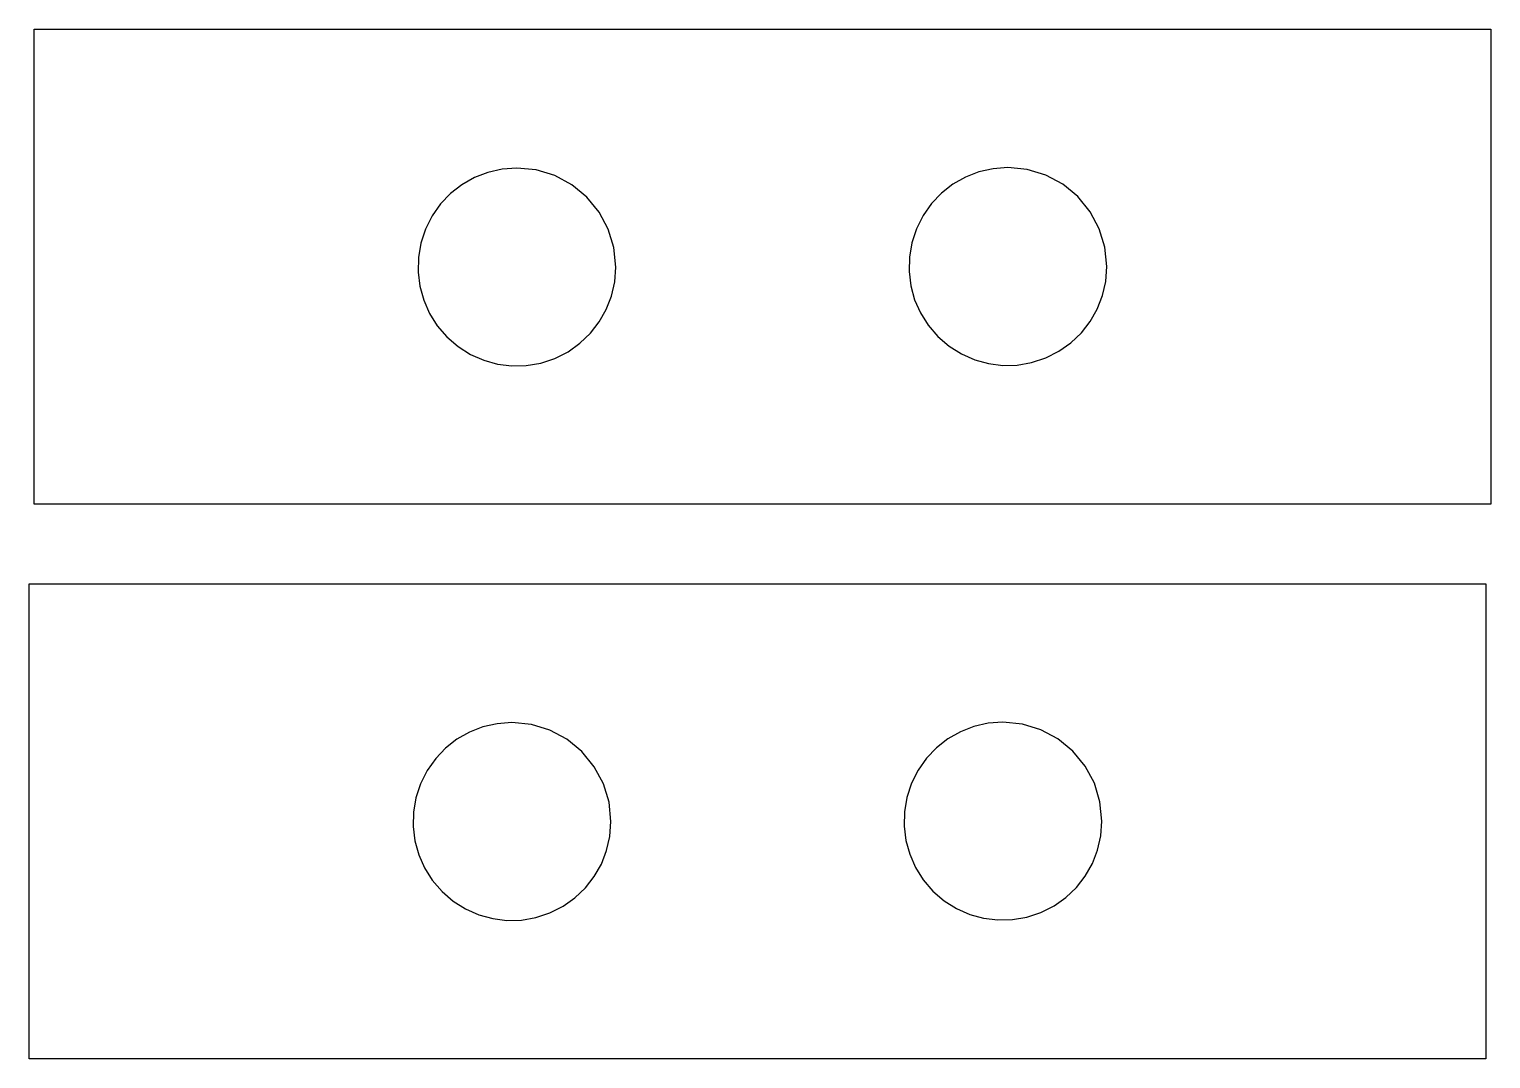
# Model space of a CAD drawing. Extents: x 52 to 237, y 48 to 178.
import ezdxf

# ---------------------------------------------------------------- set-up
doc = ezdxf.new("R2010")
doc.units = 0

msp = doc.modelspace()

# ---------------------------------------------------------------- linework, layer by layer
at = {"layer": 'Camada 1'}
for p, q in [((52.9406, 118.247), (52.9406, 178.247)), ((52.9406, 178.247), (236.9406, 178.247)), ((236.9406, 178.247), (236.9406, 118.247)), ((113.9209, 160.7111), (112.05247, 160.571115)), ((116.370917, 160.468697), (113.9209, 160.7111)), ((113.9209, 160.7111), (113.9209, 160.7111)), ((174.07417, 160.625715), (172.277317, 160.216853)), ((175.9426, 160.7657), (174.07417, 160.625715)), ((178.392617, 160.523297), (175.9426, 160.7657)), ((175.9426, 160.7657), (175.9426, 160.7657)), ((108.555249, 159.501158), (106.976272, 158.60447)), ((110.255617, 160.162253), (108.555249, 159.501158)), ((112.05247, 160.571115), (110.255617, 160.162253)), ((118.704443, 159.759594), (116.370917, 160.468697)), ((120.855906, 158.610953), (118.704443, 159.759594)), ((170.576949, 159.555758), (168.997972, 158.65907)), ((172.277317, 160.216853), (170.576949, 159.555758)), ((180.726143, 159.814194), (178.392617, 160.523297)), ((182.877606, 158.665553), (180.726143, 159.814194)), ((105.543593, 157.488833), (104.282117, 156.170888)), ((106.976272, 158.60447), (105.543593, 157.488833)), ((122.759735, 157.049935), (120.855906, 158.610953)), ((124.320753, 155.146106), (122.759735, 157.049935)), ((167.565293, 157.543433), (166.303817, 156.225488)), ((168.997972, 158.65907), (167.565293, 157.543433)), ((184.781435, 157.104535), (182.877606, 158.665553)), ((186.342453, 155.200706), (184.781435, 157.104535)), ((104.282117, 156.170888), (103.216753, 154.667277)), ((125.469394, 152.994643), (124.320753, 155.146106)), ((166.303817, 156.225488), (165.238453, 154.721877)), ((187.491094, 153.049243), (186.342453, 155.200706)), ((103.216753, 154.667277), (102.372406, 152.994643)), ((165.238453, 154.721877), (164.394106, 153.049243)), ((102.372406, 152.994643), (101.786718, 151.214868)), ((126.178497, 150.661117), (125.469394, 152.994643)), ((164.394106, 153.049243), (163.808418, 151.269468)), ((188.200197, 150.715717), (187.491094, 153.049243)), ((101.786718, 151.214868), (101.476831, 149.398329)), ((126.4209, 148.2111), (126.178497, 150.661117)), ((163.808418, 151.269468), (163.498531, 149.452929)), ((188.4426, 148.2657), (188.200197, 150.715717)), ((101.476831, 149.398329), (101.436901, 147.574403)), ((126.280915, 146.34267), (126.4209, 148.2111)), ((163.498531, 149.452929), (163.458601, 147.629003)), ((188.302615, 146.39727), (188.4426, 148.2657)), ((101.436901, 147.574403), (101.661084, 145.772471)), ((125.872053, 144.545817), (126.280915, 146.34267)), ((163.458601, 147.629003), (163.682784, 145.827071)), ((187.893753, 144.600417), (188.302615, 146.39727)), ((101.661084, 145.772471), (102.143536, 144.021912)), ((102.143536, 144.021912), (102.878412, 142.352105)), ((125.210958, 142.845449), (125.872053, 144.545817)), ((163.682784, 145.827071), (164.165236, 144.076512)), ((164.165236, 144.076512), (164.900112, 142.406705)), ((187.232658, 142.900049), (187.893753, 144.600417)), ((102.878412, 142.352105), (103.85987, 140.792429)), ((124.31427, 141.266472), (125.210958, 142.845449)), ((164.900112, 142.406705), (165.88157, 140.847029)), ((186.33597, 141.321072), (187.232658, 142.900049)), ((103.85987, 140.792429), (105.082065, 139.372265)), ((123.198633, 139.833793), (124.31427, 141.266472)), ((165.88157, 140.847029), (167.103765, 139.426865)), ((185.220333, 139.888393), (186.33597, 141.321072)), ((105.082065, 139.372265), (106.502229, 138.15007)), ((120.377077, 137.506953), (121.880688, 138.572317)), ((121.880688, 138.572317), (123.198633, 139.833793)), ((167.103765, 139.426865), (168.523929, 138.20467)), ((182.398777, 137.561553), (183.902388, 138.626917)), ((183.902388, 138.626917), (185.220333, 139.888393)), ((106.502229, 138.15007), (108.061905, 137.168612)), ((108.061905, 137.168612), (109.731712, 136.433736)), ((116.924668, 136.076918), (118.704443, 136.662606)), ((118.704443, 136.662606), (120.377077, 137.506953)), ((168.523929, 138.20467), (170.083605, 137.223212)), ((170.083605, 137.223212), (171.753412, 136.488336)), ((178.946368, 136.131518), (180.726143, 136.717206)), ((180.726143, 136.717206), (182.398777, 137.561553)), ((109.731712, 136.433736), (111.482271, 135.951284)), ((111.482271, 135.951284), (113.284203, 135.727101)), ((113.284203, 135.727101), (115.108129, 135.767031)), ((115.108129, 135.767031), (116.924668, 136.076918)), ((171.753412, 136.488336), (173.503971, 136.005884)), ((173.503971, 136.005884), (175.305903, 135.781701)), ((175.305903, 135.781701), (177.129829, 135.821631)), ((177.129829, 135.821631), (178.946368, 136.131518)), ((236.9406, 118.247), (52.9406, 118.247)), ((52.3179, 48.193), (52.3179, 108.193)), ((52.3179, 108.193), (236.3179, 108.193)), ((236.3179, 108.193), (236.3179, 48.193)), ((111.42977, 90.516615), (109.632917, 90.107753)), ((113.2982, 90.6566), (111.42977, 90.516615)), ((115.748217, 90.414197), (113.2982, 90.6566)), ((113.2982, 90.6566), (113.2982, 90.6566)), ((173.45147, 90.571215), (171.654617, 90.162353)), ((175.3199, 90.7112), (173.45147, 90.571215)), ((177.769917, 90.468797), (175.3199, 90.7112)), ((175.3199, 90.7112), (175.3199, 90.7112)), ((180.103443, 89.759694), (177.769917, 90.468797)), ((107.932549, 89.446658), (106.353572, 88.54997)), ((109.632917, 90.107753), (107.932549, 89.446658)), ((118.081743, 89.705094), (115.748217, 90.414197)), ((120.233206, 88.556453), (118.081743, 89.705094)), ((169.954249, 89.501258), (168.375272, 88.60457)), ((171.654617, 90.162353), (169.954249, 89.501258)), ((182.254906, 88.611053), (180.103443, 89.759694)), ((104.920893, 87.434333), (103.659417, 86.116388)), ((106.353572, 88.54997), (104.920893, 87.434333)), ((122.137035, 86.995435), (120.233206, 88.556453)), ((123.698053, 85.091606), (122.137035, 86.995435)), ((166.942593, 87.488933), (165.681117, 86.170988)), ((168.375272, 88.60457), (166.942593, 87.488933)), ((184.158735, 87.050035), (182.254906, 88.611053)), ((185.719753, 85.146206), (184.158735, 87.050035)), ((103.659417, 86.116388), (102.594053, 84.612777)), ((124.846694, 82.940143), (123.698053, 85.091606)), ((165.681117, 86.170988), (164.615753, 84.667377)), ((186.868394, 82.994743), (185.719753, 85.146206)), ((102.594053, 84.612777), (101.749706, 82.940143)), ((164.615753, 84.667377), (163.771406, 82.994743)), ((101.749706, 82.940143), (101.164018, 81.160368)), ((125.555797, 80.606617), (124.846694, 82.940143)), ((163.771406, 82.994743), (163.185718, 81.214968)), ((187.577497, 80.661217), (186.868394, 82.994743)), ((101.164018, 81.160368), (100.854131, 79.343829)), ((125.7982, 78.1566), (125.555797, 80.606617)), ((162.875831, 79.398429), (162.835901, 77.574503)), ((163.185718, 81.214968), (162.875831, 79.398429)), ((187.8199, 78.2112), (187.577497, 80.661217)), ((100.854131, 79.343829), (100.814201, 77.519903)), ((125.658215, 76.28817), (125.7982, 78.1566)), ((162.835901, 77.574503), (163.060084, 75.772571)), ((187.679915, 76.34277), (187.8199, 78.2112)), ((100.814201, 77.519903), (101.038384, 75.717971)), ((101.038384, 75.717971), (101.520836, 73.967412)), ((125.249353, 74.491317), (125.658215, 76.28817)), ((163.060084, 75.772571), (163.542536, 74.022012)), ((187.271053, 74.545917), (187.679915, 76.34277)), ((101.520836, 73.967412), (102.255712, 72.297605)), ((124.588258, 72.790949), (125.249353, 74.491317)), ((163.542536, 74.022012), (164.277412, 72.352205)), ((186.609958, 72.845549), (187.271053, 74.545917)), ((102.255712, 72.297605), (103.23717, 70.737929)), ((123.69157, 71.211972), (124.588258, 72.790949)), ((164.277412, 72.352205), (165.25887, 70.792529)), ((185.71327, 71.266572), (186.609958, 72.845549)), ((103.23717, 70.737929), (104.459365, 69.317765)), ((122.575933, 69.779293), (123.69157, 71.211972)), ((165.25887, 70.792529), (166.481065, 69.372365)), ((184.597633, 69.833893), (185.71327, 71.266572)), ((104.459365, 69.317765), (105.879529, 68.09557)), ((119.754377, 67.452453), (121.257988, 68.517817)), ((121.257988, 68.517817), (122.575933, 69.779293)), ((166.481065, 69.372365), (167.901229, 68.15017)), ((181.776077, 67.507053), (183.279688, 68.572417)), ((183.279688, 68.572417), (184.597633, 69.833893)), ((105.879529, 68.09557), (107.439205, 67.114112)), ((107.439205, 67.114112), (109.109012, 66.379236)), ((116.301968, 66.022418), (118.081743, 66.608106)), ((118.081743, 66.608106), (119.754377, 67.452453)), ((167.901229, 68.15017), (169.460905, 67.168712)), ((169.460905, 67.168712), (171.130712, 66.433836)), ((178.323668, 66.077018), (180.103443, 66.662706)), ((180.103443, 66.662706), (181.776077, 67.507053)), ((109.109012, 66.379236), (110.859571, 65.896784)), ((110.859571, 65.896784), (112.661503, 65.672601)), ((112.661503, 65.672601), (114.485429, 65.712531)), ((114.485429, 65.712531), (116.301968, 66.022418)), ((171.130712, 66.433836), (172.881271, 65.951384)), ((172.881271, 65.951384), (174.683203, 65.727201)), ((174.683203, 65.727201), (176.507129, 65.767131)), ((176.507129, 65.767131), (178.323668, 66.077018)), ((236.3179, 48.193), (52.3179, 48.193))]:
    msp.add_line(p, q, dxfattribs=at)

doc.saveas('drawing.dxf')
